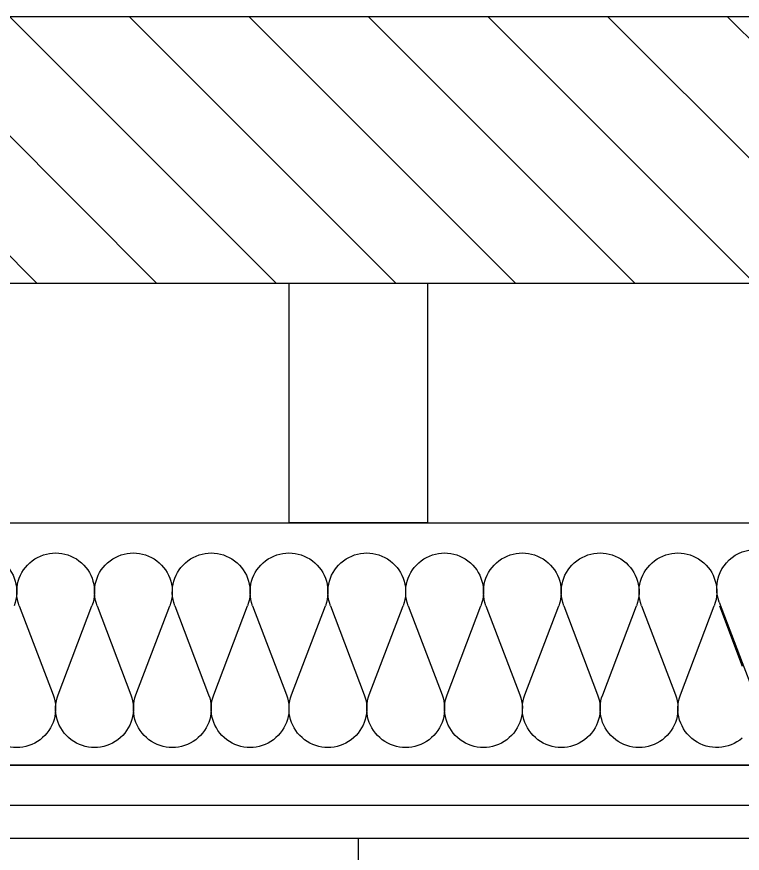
# Model space of a CAD drawing. Header units: millimetres. Extents: x 10 to 76.1, y 10 to 63.5.
# Drawn here: x 10.7705 to 11.0429, y 26.8124 to 27.1264 of the extents above; entities that cross this region are included whole.
import ezdxf

# ---------------------------------------------------------------- set-up
doc = ezdxf.new("R2010")
doc.units = ezdxf.units.MM
doc.layers.add('durlok', color=3, linetype='Continuous')
doc.layers.add('lana de vidrio', color=2, linetype='Continuous')

msp = doc.modelspace()

# ---------------------------------------------------------------- hatches: boundary and pattern name
at = {"linetype": 'Continuous', "extrusion": (0, 0, -1)}
h = msp.add_hatch(dxfattribs=at)
h.set_pattern_fill('ANSI31', color=8, scale=0.01, style=0)
h.set_pattern_definition([(45, (-5.000000198587543, 13.76640858770315), (-0.02245064030267288, 0.02245064030267288), [])])
h.paths.add_polyline_path([(-10.00000019858754, 27.02640858770316), (-10.00000019858754, 27.12640858770315), (-19.68000019858753, 27.12640858770315), (-19.68000019858753, 27.02640858770316)])

# ---------------------------------------------------------------- linework, layer by layer
at = {"linetype": 'Continuous', "extrusion": (0, 1, 0)}
for p, q in [((19.68000019858753, 27.12640858770315), (10.00000019858754, 27.12640858770315)), ((10.20500019858753, 27.02640858770316), (19.47500019858753, 27.02640858770314))]:
    msp.add_line(p, q, dxfattribs=at)
at = {"color": 3}
msp.add_line((10.8417501985874, 27.02640858770316), (10.9557501985874, 27.02640858770316), dxfattribs=at)
msp.add_line((10.8987501985874, 26.81804020726685), (10.8987501985874, 26.49640853217663))
msp.add_lwpolyline([(10.87276943647387, 27.02640858770316), (10.92473096070093, 27.02640858770316), (10.92473096070093, 26.93640858770316), (10.87276943647387, 26.93640858770316)], close=True, dxfattribs=at)
at = {"layer": 'durlok'}
for p, q in [((10.504237595002, 26.93640858770479), (12.66250019858736, 26.93640858770152)), ((10.50423759500202, 26.84554020726685), (12.66251153258202, 26.84554020797043)), ((10.50423759500202, 26.83054020726685), (12.66251153258202, 26.83054020726685))]:
    msp.add_line(p, q, dxfattribs=at)
at = {"layer": 'durlok', "linetype": 'Continuous', "extrusion": (1, -1.83697019872103e-16, 0)}
for p, q in [((12.66251153258202, 26.84554020726685), (10.50423759500202, 26.84554020726685)), ((10.50423759500202, 26.81804020726685), (12.66251153258202, 26.81804020726685))]:
    msp.add_line(p, q, dxfattribs=at)
at = {"layer": 'lana de vidrio', "color": 2, "extrusion": (-1.224646799147353e-16, 0, -1)}
for p, q in [((10.77149576263912, 26.90534479800973), (10.78419489059922, 26.87190808092915)), ((10.78609759985227, 26.87190808092824), (10.79879672781283, 26.90534479800973)), ((10.8006994370661, 26.90534479800973), (10.81339856502666, 26.87190808092915)), ((10.81530127427925, 26.87190808092824), (10.82800040224049, 26.90534479800973)), ((10.82990311149376, 26.90534479800973), (10.84260223945432, 26.87190808092915)), ((10.84450494870691, 26.87190808092824), (10.85720407666747, 26.90534479800973)), ((10.8591067859212, 26.90534479800973), (10.8718059138813, 26.87190808092915)), ((10.87370862313435, 26.87190808092824), (10.88640775109491, 26.90534479800973)), ((10.88831046034863, 26.90534479800973), (10.90100958830828, 26.87190808092915)), ((10.90291229756178, 26.87190808092824), (10.91561142552234, 26.90534479800973)), ((10.91751413477607, 26.90534479800973), (10.93021326273572, 26.87190808092915)), ((10.93211597198922, 26.87190808092824), (10.94481509994932, 26.90534479800973)), ((10.94671780920305, 26.90534479800973), (10.95941693716316, 26.87190808092915)), ((10.96131964641665, 26.87190808092824), (10.97401877437676, 26.90534479800973)), ((10.97592148362992, 26.90534479800973), (10.98862061159048, 26.87190808092915)), ((10.99052332084409, 26.87190808092824), (11.00322244880419, 26.90534479800973)), ((11.00512515805735, 26.90534479800973), (11.01782428601791, 26.87190808092915)), ((11.01972699527107, 26.87190808092824), (11.03242612323163, 26.90534479800973)), ((11.03427196949849, 26.90663399116418), (11.04287236451773, 26.88398920989014)), ((11.03432883248479, 26.90534479800973), (11.04292922750403, 26.88270001673569)), ((11.04287237044639, 26.88398919428003), (11.04696639150347, 26.87320966483251))]:
    msp.add_line(p, q, dxfattribs=at)
for centre, radius, start, end in [((-11.04791774612988, 26.91183077919388), 0.01460183721366781, 69.7858357082769, 200.7965716606683), ((-10.75594257079854, 26.91052919529007), 0.01460183721366781, 339.2034283393317, 200.7965716606683), ((-10.78514624522597, 26.91052919529007), 0.01460183721366781, 339.2034283393317, 200.7965716606683), ((-10.81434991965341, 26.91052919529007), 0.01460183721366781, 339.2034283393317, 200.7965716606683), ((-10.84355359408062, 26.91052919529007), 0.01460183721366781, 339.2034283393317, 200.7965716606683), ((-10.8727572685076, 26.91052919529007), 0.01460183721366781, 339.2034283393317, 200.7965716606683), ((-10.90196094293503, 26.91052919529007), 0.01460183721366781, 339.2034283393317, 200.7965716606683), ((-10.93116461736247, 26.91052919529007), 0.01460183721366781, 339.2034283393317, 200.7965716606683), ((-10.96036829178991, 26.91052919529007), 0.01460183721366781, 339.2034283393317, 200.7965716606683), ((-10.98957196621734, 26.91052919529007), 0.01460183721366781, 339.2034283393317, 200.7965716606683), ((-11.01877564064478, 26.91052919529007), 0.01460183721366781, 339.2034283393317, 200.7965716606683), ((-11.04792245208591, 26.91181838844452), 0.01460183721366781, 339.2034283393317, 69.76613011442825), ((-10.7705444080118, 26.86672368364881), 0.01460183721366949, 159.2034283422992, 20.79657165770089), ((-10.79974808243924, 26.86672368364881), 0.01460183721366949, 159.2034283422992, 20.79657165770089), ((-10.8289517568669, 26.86672368364881), 0.01460183721366949, 159.2034283422992, 20.79657165770089), ((-10.85815543129434, 26.86672368364881), 0.01460183721366949, 159.2034283422992, 20.79657165770089), ((-10.88735910572177, 26.86672368364881), 0.01460183721366949, 159.2034283422992, 20.79657165770089), ((-10.91656278014921, 26.86672368364881), 0.01460183721366949, 159.2034283422992, 20.79657165770089), ((-10.94576645457664, 26.86672368364881), 0.01460183721366949, 159.2034283422992, 20.79657165770089), ((-10.97497012900408, 26.86672368364881), 0.01460183721366949, 159.2034283422992, 20.79657165770089), ((-11.00417380343049, 26.86672368364881), 0.01460183721366949, 159.2034283422992, 20.79657165770089), ((-11.03337747785793, 26.86672368364881), 0.01460183721366949, 229.1449863810194, 20.79657165770089)]:
    msp.add_arc(centre, radius, start, end, dxfattribs=at)

doc.saveas('drawing.dxf')
